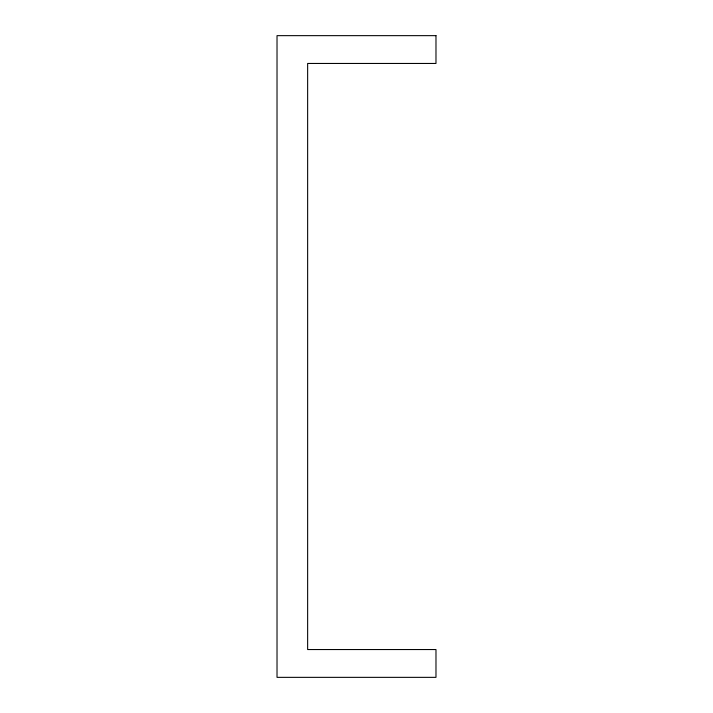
<?xml version="1.0" encoding="UTF-8"?>
<svg xmlns="http://www.w3.org/2000/svg" width="713" height="713" viewBox="0 0 713 713"><rect width="100%" height="100%" fill="white"/><g stroke="black" fill="none" stroke-linecap="round" stroke-linejoin="round"><path stroke-width="1.07" d="M435.982 35.65L277.018 35.65L277.018 677.35L435.982 677.35L435.982 649.543L307.642 649.543L307.642 63.457L435.982 63.457L435.982 35.65"/></g></svg>
